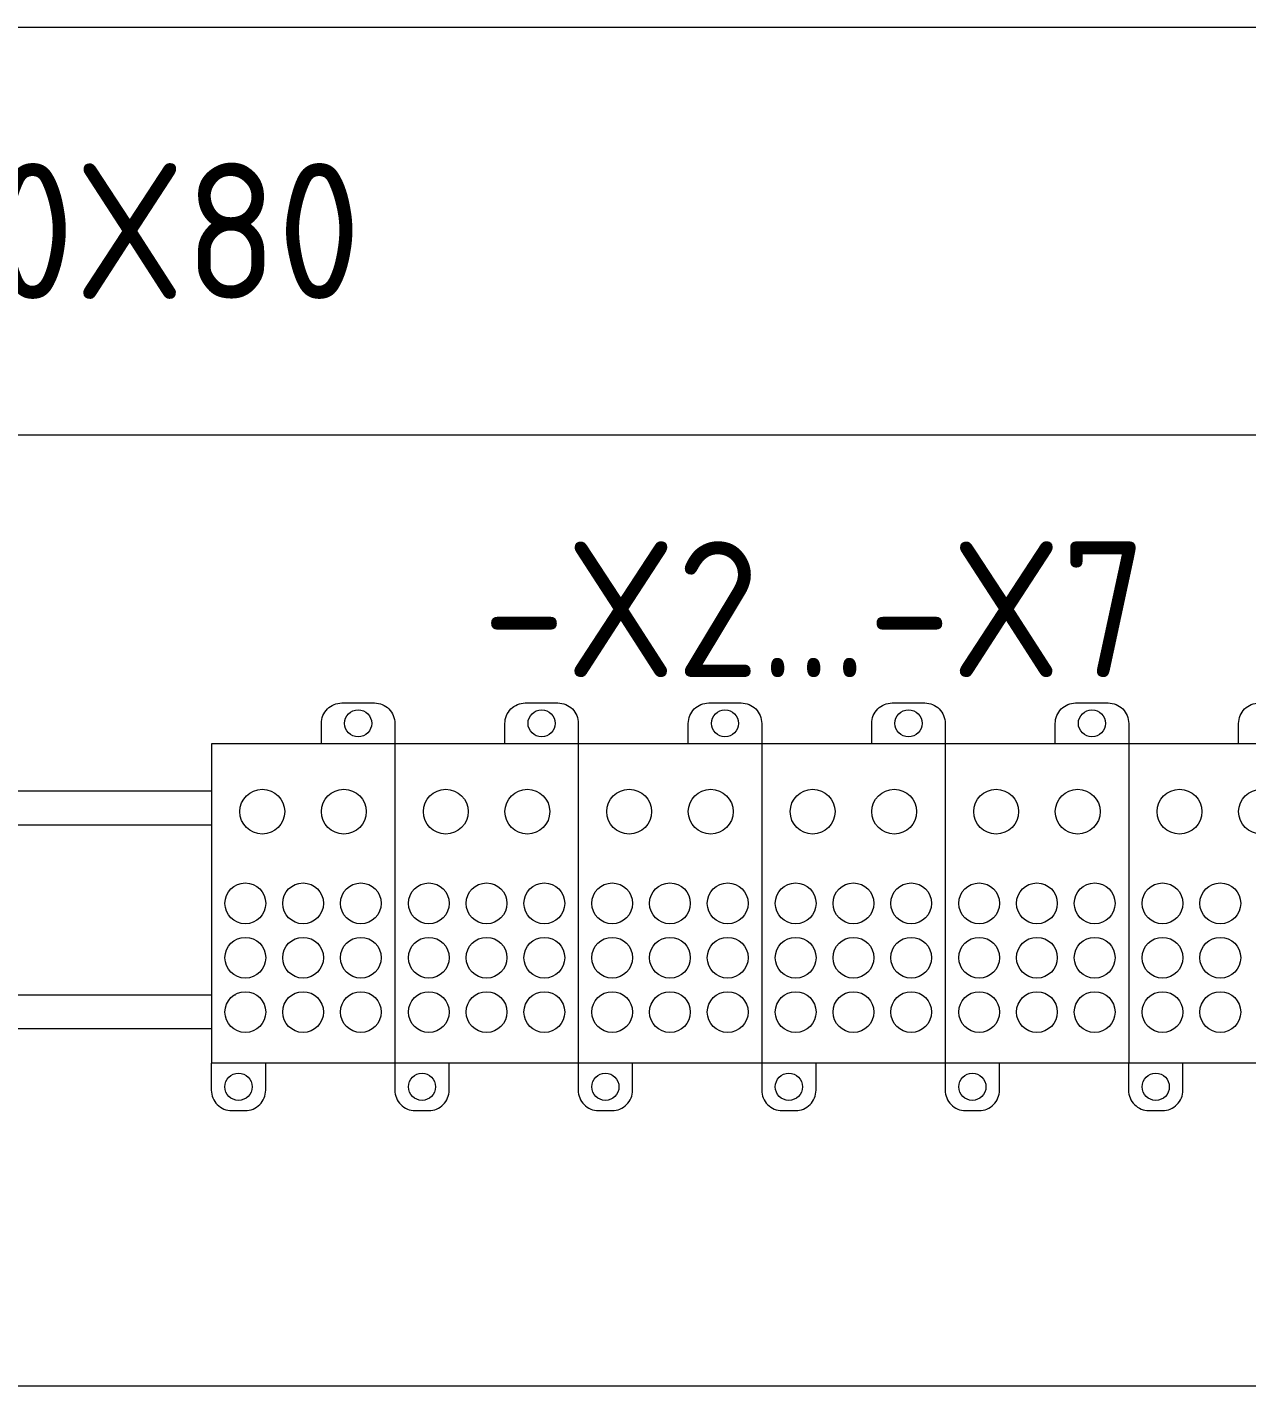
# Model space of a CAD drawing. Header units: millimetres. Extents: x 1359 to 3577, y 1333 to 3557.
# Drawn here: x 1993.2 to 2172.7, y 2696.6 to 2896.6 of the extents above; entities that cross this region are included whole.
import ezdxf
from ezdxf.enums import TextEntityAlignment as Align

# ---------------------------------------------------------------- set-up
doc = ezdxf.new("R2010")
doc.units = ezdxf.units.MM
doc.layers.add('000-PI-Oprema', color=30, linetype='Continuous', lineweight=5)
doc.layers.add('002-PI-Kabelska kanalica', color=150, linetype='Continuous')
doc.styles.add('PI0', font='isocpeur.ttf', dxfattribs={"width": 0.9})

# ---------------------------------------------------------------- blocks, each defined once
blk = doc.blocks.new('*U50')
at = {"layer": '002-PI-Kabelska kanalica', "color": 0, "linetype": 'ByBlock', "lineweight": 0}
for p, q in [((-20, -100), (-20, 715)), ((40, -100), (40, 715))]:
    blk.add_line(p, q, dxfattribs=at)
blk = doc.blocks.new('Pollmann PVB 125-2-9')
at = {"layer": '000-PI-Oprema', "color": 0, "linetype": 'ByBlock', "lineweight": 0}
blk.add_lwpolyline([(16.16, 1.02), (16.16, 4.02, -0.414214), (19.16, 7.02), (23.96, 7.02, -0.414214), (26.96, 4.02), (26.96, 1.02), (26.96, -45.98), (-0.04, -45.98), (-0.04, -49.98, 0.414214), (2.96, -52.98), (4.96, -52.98, 0.414214), (7.96, -49.98), (7.96, -45.98)], format="xyb", dxfattribs=at)
blk.add_lwpolyline([(26.98, 1.02), (-0.02, 1.02), (-0.02, -45.98)], dxfattribs=at)
for centre, radius in [((21.56, 4.02), 2), ((7.46, -8.98), 3.3), ((19.46, -8.98), 3.3), ((4.96, -22.48), 3), ((13.46, -22.48), 3), ((21.96, -22.48), 3), ((4.96, -30.48), 3), ((13.46, -30.48), 3), ((21.96, -30.48), 3), ((4.96, -38.48), 3), ((13.46, -38.48), 3), ((21.96, -38.48), 3), ((3.96, -49.48), 2)]:
    blk.add_circle(centre, radius, dxfattribs=at)

msp = doc.modelspace()

# ---------------------------------------------------------------- linework, layer by layer
at = {"layer": '002-PI-Kabelska kanalica', "color": 0, "linetype": 'ByBlock', "lineweight": 0, "ltscale": 0.25}
for points in [[(1964.071, 2784.133), (2020.319, 2784.133)], [(1964.071, 2779.133), (2020.319, 2779.133)], [(1963.671, 2754.133), (2020.319, 2754.133)], [(2023.729, 2754.133), (2023.843, 2754.133)], [(1963.671, 2749.133), (2020.319, 2749.133)]]:
    msp.add_lwpolyline(points, dxfattribs=at)

# ---------------------------------------------------------------- block references
at = {"layer": '002-PI-Kabelska kanalica', "color": 0, "linetype": 'ByBlock', "lineweight": 0, "rotation": 270}
for p in [(1701.071, 2876.556), (1701.071, 2676.556)]:
    msp.add_blockref('*U50', p, dxfattribs=at)
at = {"layer": '002-PI-Kabelska kanalica', "color": 0, "linetype": 'ByBlock', "lineweight": 0}
for p in [(2020.343, 2790.056), (2047.343, 2790.056), (2074.326, 2790.056), (2101.326, 2790.056), (2128.326, 2790.056), (2155.309, 2790.056)]:
    msp.add_blockref('Pollmann PVB 125-2-9', p, dxfattribs=at)

# ---------------------------------------------------------------- texts
at = {"layer": '002-PI-Kabelska kanalica', "color": 0, "linetype": 'ByBlock', "lineweight": 0, "style": 'PI0', "width": 0.9}
msp.add_text('-X2...-X7', height=20, dxfattribs=at).set_placement((2109.09, 2810.881), align=Align.MIDDLE)
at = {"layer": '002-PI-Kabelska kanalica', "color": 0, "linetype": 'ByBlock', "lineweight": 0, "insert": (2008.571, 2866.556), "char_height": 20, "width": 16.78721, "attachment_point": 5, "style": 'PI0'}
msp.add_mtext('60X80', dxfattribs=at)

doc.saveas('drawing.dxf')
